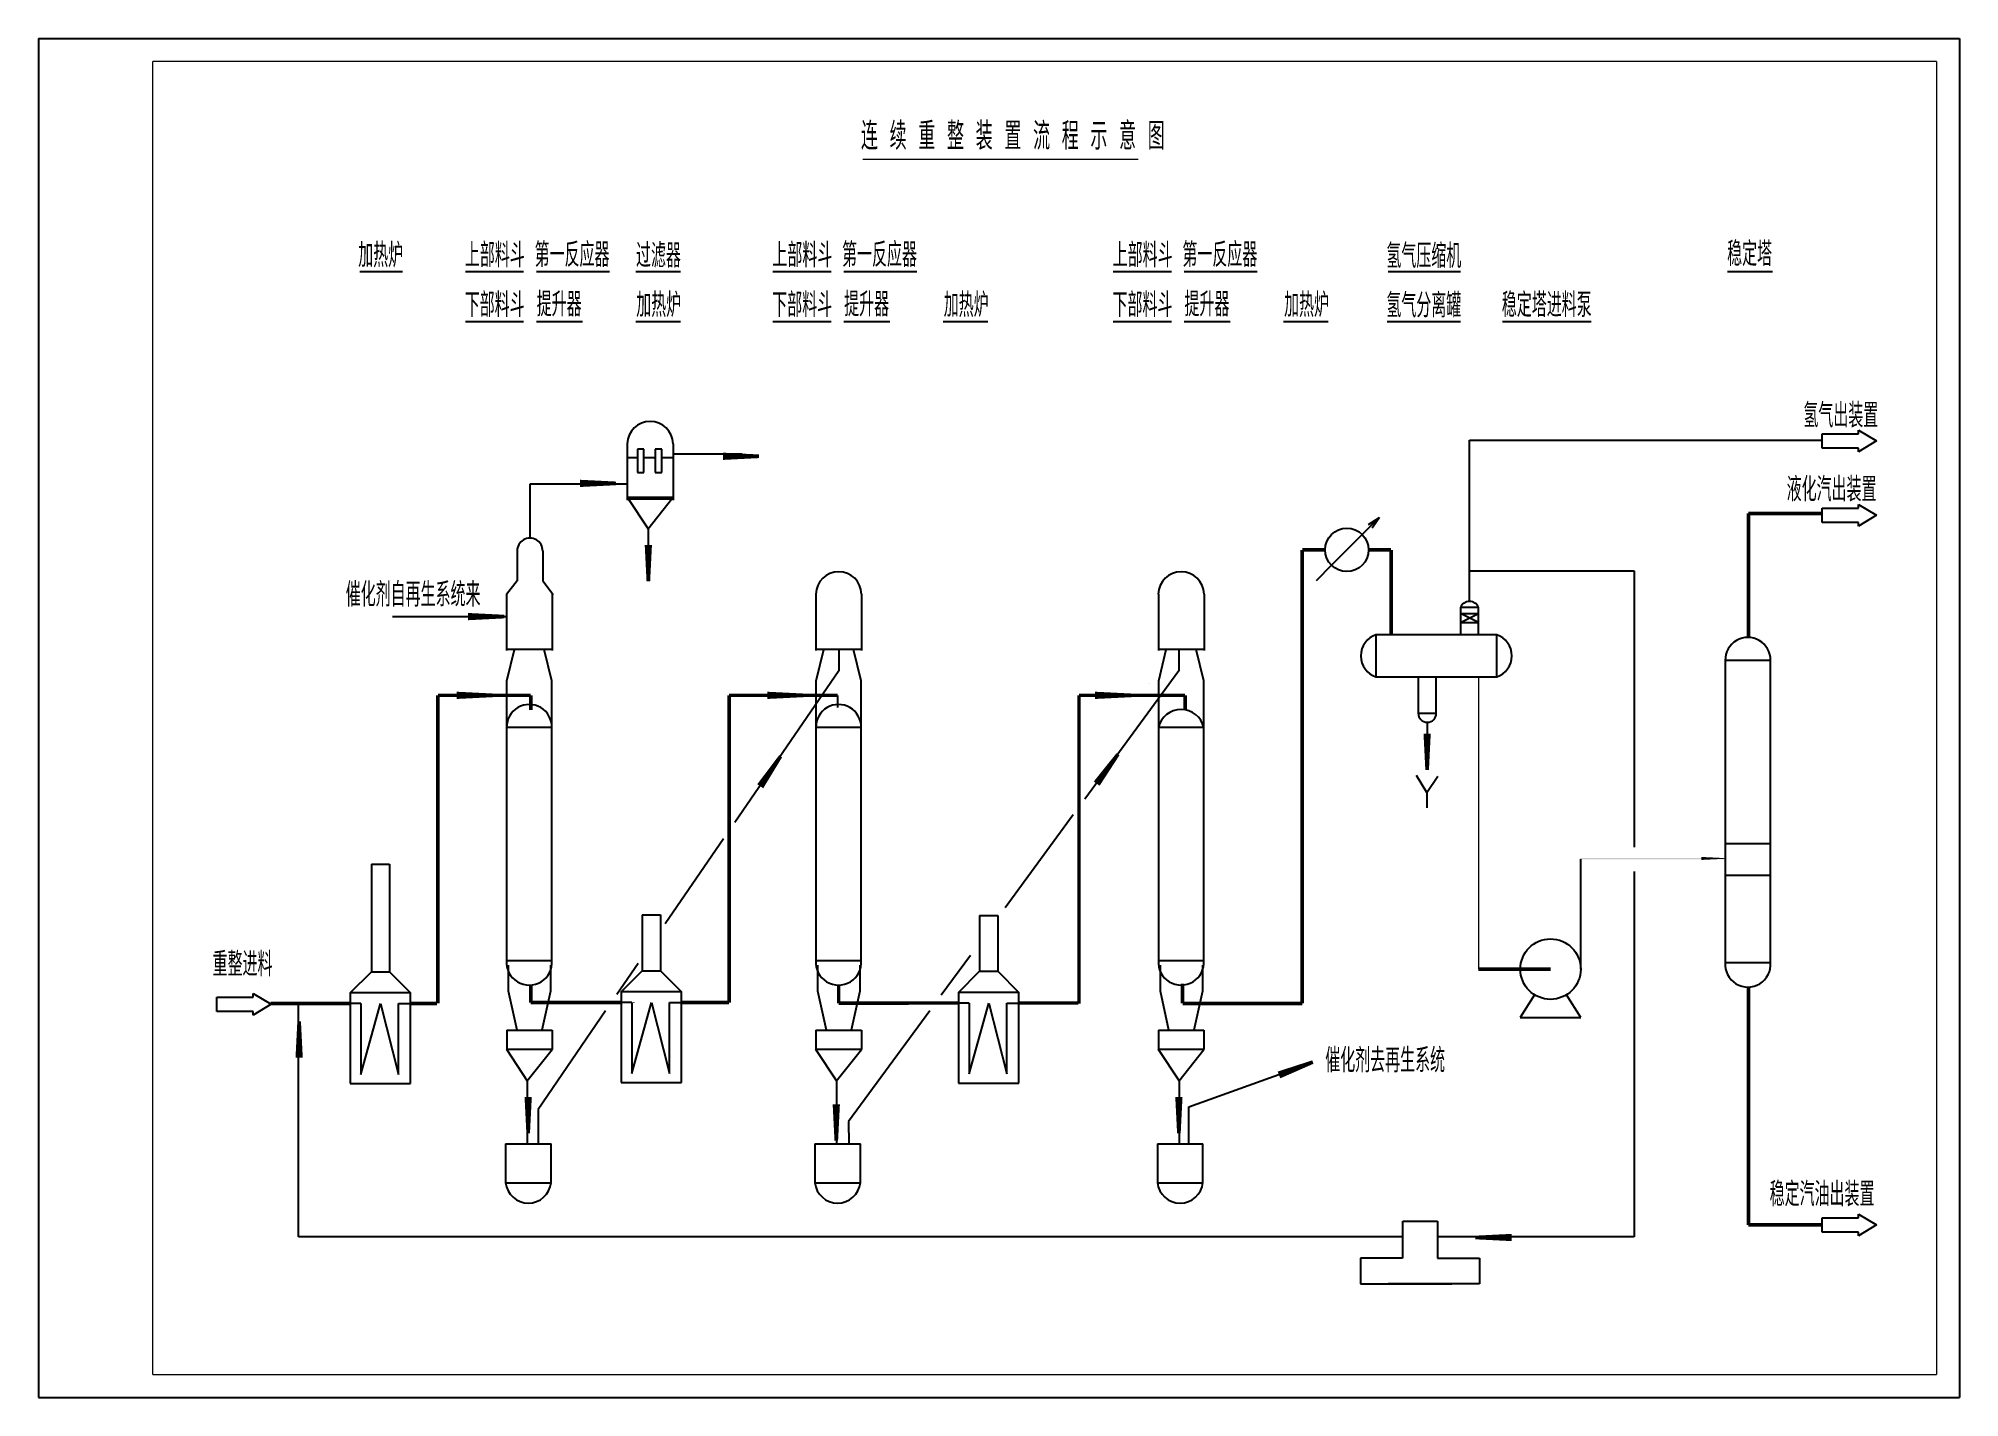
# Model space of a CAD drawing. Extents: x -479 to -59, y -27 to 270.
import ezdxf

# ---------------------------------------------------------------- set-up
doc = ezdxf.new("R2010")
doc.units = 0
doc.header["$LTSCALE"] = 6
doc.header["$MEASUREMENT"] = 0
doc.layers.get('0').update_dxf_attribs({"linetype": 'CONTINUOUS'})
doc.styles.get("Standard").update_dxf_attribs({"font": 'romans', "width": 0.62, "bigfont": 'hztxt'})

# ---------------------------------------------------------------- blocks, each defined once
blk = doc.blocks.new('JD')
blk.add_lwpolyline([(0, 0, 1.2, 0.6, 0), (6, 0, 0.6, 0.6, 0)], format="xyseb")

msp = doc.modelspace()

# ---------------------------------------------------------------- linework, layer by layer
for p, q in [((-479.19, 269.9), (-479.19, -27.1)), ((-479.19, 269.9), (-59.19, 269.9)), ((-59.19, 269.9), (-59.19, -27.1)), ((-408.89, 219), (-399.58, 219)), ((-385.83, 219), (-373.12, 219)), ((-370.31, 219), (-354.35, 219)), ((-348.59, 219), (-338.83, 219)), ((-318.61, 219), (-305.9, 219)), ((-303.09, 219), (-287.13, 219)), ((-244.21, 219), (-231.5, 219)), ((-228.69, 219), (-212.72, 219)), ((-184.11, 219), (-168.28, 219)), ((-109.89, 219), (-100.09, 219)), ((-385.83, 208.08), (-373.12, 208.08)), ((-370.31, 208.08), (-360.26, 208.08)), ((-348.59, 208.08), (-338.83, 208.08)), ((-318.61, 208.08), (-305.9, 208.08)), ((-303.09, 208.08), (-293.04, 208.08)), ((-281.36, 208.08), (-271.61, 208.08)), ((-244.21, 208.08), (-231.5, 208.08)), ((-228.69, 208.08), (-218.64, 208.08)), ((-206.96, 208.08), (-197.2, 208.08)), ((-184.33, 208.08), (-168.28, 208.08)), ((-159.15, 208.08), (-139.76, 208.08)), ((-350.45, 181.32), (-350.45, 169.01)), ((-340.45, 181.32), (-340.45, 169.01)), ((-166.32, 153.54), (-166.32, 182.14)), ((-166.32, 182.14), (-89.21, 182.14)), ((-350.46, 178.34), (-348.23, 178.34)), ((-348.23, 180.18), (-348.23, 175.05)), ((-346.81, 180.18), (-348.23, 180.18)), ((-346.81, 175.05), (-346.81, 180.18)), ((-346.81, 178.34), (-344.33, 178.34)), ((-342.92, 180.18), (-344.33, 180.18)), ((-344.33, 180.18), (-344.33, 175.05)), ((-342.92, 175.05), (-342.92, 180.18)), ((-342.92, 178.34), (-340.46, 178.34)), ((-340.4, 179.11), (-325.36, 179.11)), ((-371.72, 160.55), (-371.72, 172.57)), ((-371.72, 172.57), (-350.49, 172.57)), ((-348.23, 175.05), (-346.81, 175.05)), ((-344.33, 175.05), (-342.92, 175.05)), ((-340.47, 169.58), (-350.53, 169.58)), ((-340.53, 169.25), (-350.43, 169.25)), ((-345.85, 162.68), (-350.42, 169.58)), ((-345.97, 162.68), (-340.47, 169.58)), ((-345.91, 162.76), (-345.91, 154.71)), ((-374.53, 157.88), (-374.53, 151.38)), ((-368.95, 157.88), (-368.95, 151.38)), ((-166.32, 146.86), (-166.32, 156.76)), ((-374.53, 151.38), (-376.85, 148.36)), ((-368.95, 151.38), (-366.63, 148.36)), ((-166.32, 153.54), (-130.32, 153.54)), ((-130.32, 153.54), (-130.32, 93.16)), ((-376.85, 148.47), (-376.85, 136.16)), ((-366.86, 148.47), (-366.86, 136.16)), ((-309.24, 148.47), (-309.24, 136.16)), ((-299.24, 148.47), (-299.24, 136.16)), ((-234.35, 148.47), (-234.35, 136.16)), ((-224.36, 148.47), (-224.36, 136.16)), ((-401.76, 143.59), (-376.97, 143.59)), ((-168.3, 145.54), (-168.3, 139.6)), ((-164.34, 145.54), (-168.3, 145.54)), ((-168.3, 142.24), (-164.34, 144.22)), ((-164.34, 142.24), (-168.3, 144.22)), ((-168.3, 144.22), (-164.34, 144.22)), ((-164.34, 139.6), (-164.34, 145.54)), ((-186.78, 139.6), (-186.78, 130.36)), ((-160.38, 139.6), (-186.78, 139.6)), ((-168.3, 142.24), (-164.34, 142.24)), ((-160.38, 130.36), (-160.38, 139.6)), ((-366.93, 136.4), (-376.83, 136.4)), ((-376.78, 129.54), (-375.11, 136.39)), ((-366.93, 129.54), (-368.6, 136.39)), ((-299.32, 136.4), (-309.22, 136.4)), ((-309.16, 129.54), (-307.49, 136.39)), ((-304.22, 136.59), (-304.22, 131.74)), ((-299.32, 129.54), (-300.99, 136.39)), ((-224.43, 136.4), (-234.33, 136.4)), ((-234.28, 129.54), (-232.61, 136.39)), ((-229.86, 136.59), (-229.86, 131.74)), ((-224.43, 129.54), (-226.1, 136.39)), ((-304.22, 131.74), (-326.96, 98.58)), ((-229.86, 131.74), (-250.44, 103.65)), ((-186.78, 130.36), (-160.38, 130.36)), ((-177.54, 130.36), (-177.54, 122.44)), ((-173.58, 122.44), (-173.58, 130.36)), ((-100.52, 133.98), (-110.42, 133.98)), ((-110.42, 133.98), (-110.42, 67.98)), ((-100.52, 67.98), (-100.52, 133.98)), ((-376.78, 119.33), (-376.78, 129.54)), ((-366.93, 119.33), (-366.93, 129.54)), ((-309.16, 119.33), (-309.16, 129.54)), ((-304.48, 126.35), (-304.48, 123.66)), ((-299.32, 119.33), (-299.32, 129.54)), ((-234.28, 119.33), (-234.28, 129.54)), ((-224.43, 119.33), (-224.43, 129.54)), ((-177.54, 122.44), (-173.58, 122.44)), ((-366.93, 119.33), (-376.83, 119.33)), ((-376.83, 119.33), (-376.83, 68.41)), ((-366.93, 68.41), (-366.93, 119.33)), ((-309.22, 119.33), (-309.22, 68.41)), ((-299.32, 119.33), (-309.22, 119.33)), ((-299.32, 68.41), (-299.32, 119.33)), ((-224.43, 119.33), (-234.33, 119.33)), ((-234.33, 119.33), (-234.33, 68.41)), ((-224.43, 68.41), (-224.43, 119.33)), ((-175.56, 120.46), (-175.56, 112.54)), ((-175.68, 105.09), (-177.91, 108.81)), ((-175.68, 105.09), (-173.22, 108.72)), ((-175.68, 105.09), (-175.68, 101.79)), ((-252.95, 100.21), (-267.81, 79.95)), ((-329.43, 94.99), (-342.16, 76.43)), ((-110.42, 93.94), (-100.52, 93.94)), ((-130.32, 87.88), (-130.32, 8)), ((-110.42, 87.04), (-100.52, 87.04)), ((-376.83, 68.41), (-366.93, 68.41)), ((-376.47, 67.42), (-376.47, 61.81)), ((-367.23, 67.42), (-367.23, 61.69)), ((-348.1, 67.76), (-352.73, 61.01)), ((-309.22, 68.41), (-299.32, 68.41)), ((-308.86, 67.42), (-308.86, 61.81)), ((-299.61, 67.42), (-299.61, 61.69)), ((-275.44, 69.53), (-281.81, 60.84)), ((-234.33, 68.41), (-224.43, 68.41)), ((-233.97, 67.42), (-233.97, 61.81)), ((-224.73, 67.42), (-224.73, 61.69)), ((-110.42, 67.98), (-100.52, 67.98)), ((-422.33, 8), (-422.33, 59)), ((-376.47, 61.81), (-374.6, 53.28)), ((-367.23, 61.69), (-369.1, 53.16)), ((-308.86, 61.81), (-306.98, 53.28)), ((-299.61, 61.69), (-301.49, 53.16)), ((-233.97, 61.81), (-232.1, 53.28)), ((-224.73, 61.69), (-226.6, 53.16)), ((-355.19, 57.42), (-369.97, 35.88)), ((-284.32, 57.4), (-302.07, 33.19)), ((-376.82, 53.16), (-366.88, 53.16)), ((-376.82, 53.16), (-376.82, 48.95)), ((-366.88, 53.16), (-366.88, 48.95)), ((-309.21, 53.16), (-299.26, 53.16)), ((-309.21, 53.16), (-309.21, 48.95)), ((-299.26, 53.16), (-299.26, 48.95)), ((-234.32, 53.16), (-234.32, 48.95)), ((-234.32, 53.16), (-224.38, 53.16)), ((-224.38, 53.16), (-224.38, 48.95)), ((-366.88, 48.95), (-376.94, 48.95)), ((-372.26, 42.05), (-376.82, 48.95)), ((-372.38, 42.05), (-366.88, 48.95)), ((-299.26, 48.95), (-309.32, 48.95)), ((-304.64, 42.05), (-309.21, 48.95)), ((-304.76, 42.05), (-299.26, 48.95)), ((-224.38, 48.95), (-234.44, 48.95)), ((-229.76, 42.05), (-234.32, 48.95)), ((-229.88, 42.05), (-224.38, 48.95)), ((-372.31, 42.13), (-372.31, 28.49)), ((-304.7, 42.13), (-304.7, 28.49)), ((-229.81, 42.13), (-229.81, 28.49)), ((-227.7, 36.42), (-200.76, 46.11)), ((-369.97, 35.88), (-369.97, 28.34)), ((-227.7, 28.34), (-227.7, 36.42)), ((-302.07, 33.19), (-302.02, 28.37)), ((-377.06, 28.37), (-367.11, 28.37)), ((-377.06, 28.37), (-377.06, 19.84)), ((-367.11, 19.84), (-367.11, 28.37)), ((-309.44, 28.37), (-299.5, 28.37)), ((-309.44, 28.37), (-309.44, 19.84)), ((-299.5, 19.84), (-299.5, 28.37)), ((-234.56, 28.37), (-234.56, 19.84)), ((-234.56, 28.37), (-224.61, 28.37)), ((-224.61, 19.84), (-224.61, 28.37)), ((-377.06, 19.84), (-367.11, 19.84)), ((-309.44, 19.84), (-299.5, 19.84)), ((-234.56, 19.84), (-224.61, 19.84)), ((-180.97, 11.43), (-180.97, 3.37)), ((-180.88, 11.43), (-173.36, 11.43)), ((-173.36, 11.43), (-173.36, 3.37)), ((-180.97, 8), (-422.33, 8)), ((-130.32, 8), (-173.36, 8)), ((-180.97, 3.37), (-190.14, 3.37)), ((-190.14, 3.37), (-190.14, -2.22)), ((-173.36, 3.37), (-164.11, 3.37)), ((-164.11, 3.37), (-164.11, -2.22)), ((-190.14, -2.22), (-170.16, -2.22)), ((-164.11, -2.22), (-184.09, -2.22)), ((-479.19, -27.1), (-59.19, -27.1))]:
    msp.add_line(p, q)
at = {"linetype": 'Continuous'}
for p, q in [((-89.21, 180.36), (-89.21, 183.53)), ((-89.21, 183.53), (-81.29, 183.53)), ((-81.29, 183.53), (-81.29, 184.32)), ((-81.29, 184.32), (-77.33, 181.94)), ((-77.33, 181.94), (-81.29, 179.57)), ((-81.29, 180.36), (-89.21, 180.36)), ((-81.29, 179.57), (-81.29, 180.36)), ((-81.29, 167.27), (-81.29, 168.07)), ((-81.29, 168.07), (-77.33, 165.69)), ((-186.42, 164.85), (-189.78, 161.49)), ((-188.38, 163.67), (-186.01, 165.25)), ((-186.01, 165.25), (-187.59, 162.88)), ((-89.21, 164.11), (-89.21, 167.27)), ((-89.21, 167.27), (-81.29, 167.27)), ((-81.29, 164.11), (-89.21, 164.11)), ((-77.33, 165.69), (-81.29, 163.31)), ((-81.29, 163.31), (-81.29, 164.11)), ((-189.78, 161.49), (-196.5, 154.77)), ((-196.5, 154.77), (-199.86, 151.41)), ((-142.02, 66.52), (-142.02, 90.52)), ((-440.17, 57.25), (-440.17, 60.42)), ((-440.17, 60.42), (-432.25, 60.42)), ((-432.25, 60.42), (-432.25, 61.21)), ((-432.25, 61.21), (-428.29, 58.84)), ((-428.29, 58.84), (-432.25, 56.46)), ((-411.01, 59), (-413.49, 59)), ((-408.7, 59), (-411.01, 59)), ((-408.7, 59), (-408.7, 43.49)), ((-408.7, 43.49), (-404.41, 59)), ((-404.41, 59), (-400.45, 43.49)), ((-400.45, 43.49), (-400.45, 59)), ((-400.45, 59), (-397.81, 59)), ((-349.48, 59.22), (-351.79, 59.22)), ((-349.48, 43.71), (-345.19, 59.22)), ((-349.48, 59.22), (-349.48, 43.71)), ((-345.19, 59.22), (-341.23, 43.71)), ((-341.23, 59.22), (-338.59, 59.22)), ((-341.23, 43.71), (-341.23, 59.22)), ((-275.73, 59.12), (-278.04, 59.12)), ((-275.73, 59.12), (-275.73, 43.61)), ((-275.73, 43.61), (-271.44, 59.12)), ((-271.44, 59.12), (-267.48, 43.61)), ((-267.48, 43.61), (-267.48, 59.12)), ((-267.48, 59.12), (-264.84, 59.12)), ((-152.12, 60.93), (-155.22, 55.96)), ((-142.02, 55.96), (-145.13, 60.93)), ((-432.25, 57.25), (-440.17, 57.25)), ((-432.25, 56.46), (-432.25, 57.25)), ((-155.22, 55.96), (-142.02, 55.96)), ((-155.22, 55.96), (-155.22, 55.96)), ((-81.29, 12.2), (-81.29, 12.99)), ((-81.29, 12.99), (-77.33, 10.62)), ((-89.21, 9.03), (-89.21, 12.2)), ((-89.21, 12.2), (-81.29, 12.2)), ((-81.29, 9.03), (-89.21, 9.03)), ((-77.33, 10.62), (-81.29, 8.24)), ((-81.29, 8.24), (-81.29, 9.03))]:
    msp.add_line(p, q, dxfattribs=at)
at = {"color": 1, "linetype": 'Continuous'}
for p, q in [((-406.39, 89.45), (-406.39, 65.93)), ((-406.39, 89.45), (-402.43, 89.45)), ((-402.43, 89.45), (-402.43, 65.93)), ((-347.17, 78.36), (-343.21, 78.36)), ((-347.17, 78.36), (-347.17, 66.15)), ((-343.21, 78.36), (-343.21, 66.15)), ((-273.42, 78.26), (-273.42, 66.05)), ((-273.42, 78.26), (-269.46, 78.26)), ((-269.46, 78.26), (-269.46, 66.05)), ((-411.01, 61.31), (-406.39, 65.93)), ((-406.39, 65.93), (-402.43, 65.93)), ((-402.43, 65.93), (-397.81, 61.31)), ((-351.79, 61.53), (-347.17, 66.15)), ((-347.17, 66.15), (-343.21, 66.15)), ((-343.21, 66.15), (-338.59, 61.53)), ((-278.04, 61.43), (-273.42, 66.05)), ((-273.42, 66.05), (-269.46, 66.05)), ((-269.46, 66.05), (-264.84, 61.43)), ((-397.81, 61.31), (-411.01, 61.31)), ((-411.01, 61.31), (-411.01, 41.51)), ((-397.81, 41.51), (-397.81, 61.31)), ((-351.79, 61.53), (-351.79, 41.73)), ((-338.59, 61.53), (-351.79, 61.53)), ((-338.59, 41.73), (-338.59, 61.53)), ((-264.84, 61.43), (-278.04, 61.43)), ((-278.04, 61.43), (-278.04, 41.63)), ((-264.84, 41.63), (-264.84, 61.43)), ((-411.01, 41.51), (-397.81, 41.51)), ((-351.79, 41.73), (-338.59, 41.73)), ((-278.04, 41.63), (-264.84, 41.63))]:
    msp.add_line(p, q, dxfattribs=at)
for points, const_width in [([(-454.19, 264.9), (-64.19, 264.9)], 0.3), ([(-454.19, 264.9), (-454.19, -22.1)], 0.3), ([(-64.19, 264.9), (-64.19, -22.1)], 0.3), ([(-299, 243.5), (-238.74, 243.5)], 0.3), ([(-105.34, 139), (-105.34, 166.11)], 0.792), ([(-105.34, 166.11), (-89.21, 166.11)], 0.792), ([(-202.88, 59.04), (-202.88, 158.13)], 0.792), ([(-202.88, 158.13), (-197.89, 158.13)], 0.792), ([(-188.38, 158.13), (-183.47, 158.13)], 0.792), ([(-183.48, 139.6), (-183.48, 158.13)], 0.792), ([(-164.34, 130.36), (-164.34, 66.52)], 0.264), ([(-391.86, 59.04), (-391.86, 126.35)], 0.792), ([(-391.86, 126.35), (-371.56, 126.35)], 0.792), ([(-371.56, 126.35), (-371.56, 123.12)], 0.792), ([(-328.2, 59.22), (-328.2, 126.35)], 0.792), ([(-328.2, 126.35), (-304.48, 126.35)], 0.792), ([(-251.7, 58.95), (-251.7, 126.35)], 0.792), ([(-251.7, 126.35), (-228.52, 126.35)], 0.792), ([(-228.52, 126.35), (-228.52, 123.12)], 0.792), ([(-371.56, 62.81), (-371.56, 59.21)], 0.792), ([(-304.24, 63.03), (-304.24, 59.06)], 0.792), ([(-229.06, 63.35), (-229.06, 59.04)], 0.792), ([(-371.56, 59.21), (-351.79, 59.22)], 0.792), ([(-304.24, 59.06), (-292.23, 59.06)], 0.792), ([(-303.95, 59.06), (-288.94, 59.06)], 0.792), ([(-283.27, 59.12), (-277.99, 59.12)], 0.792), ([(-229.06, 59.04), (-202.88, 59.04)], 0.792), ([(-105.34, 62.6), (-105.34, 10.63)], 0.792), ([(-105.34, 10.63), (-89.21, 10.63)], 0.792), ([(-454.19, -22.1), (-64.19, -22.1)], 0.3)]:
    msp.add_lwpolyline(points, dxfattribs=dict(const_width=const_width))
for points, format in [([(-183.48, 139.6, 0.132, 0.66, 0), (-183.48, 144.88, 0.66, 0.66, 0)], "xyseb"), ([(-236.3, 128.91), (-236.3, 128.91, 0.174705)], "xyb"), ([(-110.36, 90.71, 0.132, 0.66, 0), (-115.64, 90.71, 0.66, 0.66, 0)], "xyseb"), ([(-416.25, 59, 0.66, 0.132, 0), (-410.97, 59, 0.132, 0.132, 0)], "xyseb"), ([(-351.61, 59.22, 0.66, 0.132, 0), (-351.74, 59.22, 0.132, 0.132, 0)], "xyseb")]:
    msp.add_lwpolyline(points, format=format)
at = {"linetype": 'Continuous'}
for points, const_width in [([(-148.62, 66.52), (-164.41, 66.52)], 0.792), ([(-411.01, 59), (-428.39, 59)], 0.792), ([(-397.81, 59), (-392.03, 59)], 0.792), ([(-351.79, 59.22), (-348.85, 59.22)], 0.132), ([(-338.59, 59.22), (-328.2, 59.22)], 0.792), ([(-278.04, 59.12), (-288.93, 59.12)], 0.792), ([(-278.04, 59.12), (-280.52, 59.12)], 0.132), ([(-264.84, 59.12), (-251.86, 59.12)], 0.792)]:
    msp.add_lwpolyline(points, dxfattribs=dict(at, const_width=const_width))
for centre, radius in [((-193.14, 158.13), 4.75), ((-148.62, 66.52), 6.6)]:
    msp.add_circle(centre, radius, dxfattribs=at)
for centre, radius, start, end in [((-345.45, 181.22), 5, 1.188, 178.812), ((-371.74, 157.94), 2.79, 358.8073, 181.1927), ((-304.24, 148.37), 5, 1.188, 178.812), ((-229.36, 148.37), 5, 1.188, 178.812), ((-166.32, 144.72), 2.15, 22.6199, 157.3801), ((-185.19, 134.98), 4.88, 108.9246, 251.0754), ((-161.96, 134.98), 4.88, 288.9246, 71.0754), ((-105.47, 134.05), 4.95, 359.1274, 180.8726), ((-371.88, 119.4), 4.95, 359.1274, 180.8726), ((-304.27, 119.4), 4.95, 359.1274, 180.8726), ((-229.38, 118.19), 5.08, 12.8861, 167.1139), ((-175.56, 122.44), 1.98, 180, 0), ((-371.88, 67.99), 4.97, 175.2296, 4.7704), ((-304.27, 67.99), 4.97, 175.2296, 4.7704), ((-229.38, 67.99), 4.97, 175.2296, 4.7704), ((-105.47, 67.56), 4.97, 175.2296, 4.7704), ((-372.08, 20.38), 5, 186.2222, 353.7778), ((-304.47, 20.38), 5, 186.2222, 353.7778), ((-229.59, 20.38), 5, 186.2222, 353.7778)]:
    msp.add_arc(centre, radius, start, end)
msp.add_trace([(-110.36, 90.52), (-110.36, 90.79), (-142.14, 90.52), (-142.14, 90.79)])

# ---------------------------------------------------------------- block references
at = {"xscale": 1.32, "yscale": 1.32, "zscale": 1.32}
for p in [(-329.55, 178.59), (-360.81, 172.67), (-385.24, 143.56), (-387.75, 126.35), (-319.85, 126.35), (-248.18, 126.35)]:
    msp.add_blockref('JD', p, dxfattribs=at)
for p, rotation in [((-345.85, 159.2), 270), ((-175.59, 117.99), 270), ((-321.39, 106.48), 55.78671577915092), ((-247.83, 107.06), 54.06783197768722), ((-422.19, 47.19), 90), ((-207.98, 43.4), 20.81263417038025), ((-372.12, 38.57), 270), ((-229.86, 38.57), 270), ((-304.76, 36.96), 270), ((-157.11, 7.88), 180)]:
    msp.add_blockref('JD', p, dxfattribs=dict(at, rotation=rotation))

# ---------------------------------------------------------------- texts
at = {"width": 0.62}
for s, height, p in [('连 续 重 整 装 置 流 程 示 意 图', 6, (-299.37, 245.57)), ('加热炉', 5.28, (-409.27, 219.91)), ('上部料斗', 5.28, (-385.96, 219.91)), ('第一反应器', 5.28, (-370.71, 219.99)), ('过滤器', 5.28, (-348.55, 219.81)), ('上部料斗', 5.28, (-318.73, 219.91)), ('第一反应器', 5.28, (-303.49, 219.99)), ('上部料斗', 5.28, (-244.33, 219.91)), ('第一反应器', 5.28, (-229.09, 219.99)), ('氢气压缩机', 5.28, (-184.5, 219.74)), ('稳定塔', 5.28, (-110, 220.18)), ('下部料斗', 5.28, (-385.99, 209.04)), ('提升器', 5.28, (-370.26, 209.16)), ('加热炉', 5.28, (-348.49, 209.03)), ('下部料斗', 5.28, (-318.77, 209.04)), ('提升器', 5.28, (-303.04, 209.16)), ('加热炉', 5.28, (-281.27, 209.03)), ('下部料斗', 5.28, (-244.37, 209.04)), ('提升器', 5.28, (-228.64, 209.16)), ('加热炉', 5.28, (-206.86, 209.03)), ('氢气分离罐', 5.28, (-184.5, 208.92)), ('稳定塔进料泵', 5.28, (-159.26, 209.02)), ('氢气出装置', 5.28, (-93.33, 184.88)), ('液化汽出装置', 5.28, (-96.99, 168.73)), ('催化剂自再生系统来', 5.28, (-412, 145.74)), ('重整进料', 5.28, (-441.11, 64.96)), ('催化剂去再生系统 ', 5.28, (-197.86, 43.95)), ('稳定汽油出装置', 5.28, (-100.71, 14.71))]:
    msp.add_text(s, height=height, dxfattribs=at).set_placement(p)

doc.saveas('drawing.dxf')
